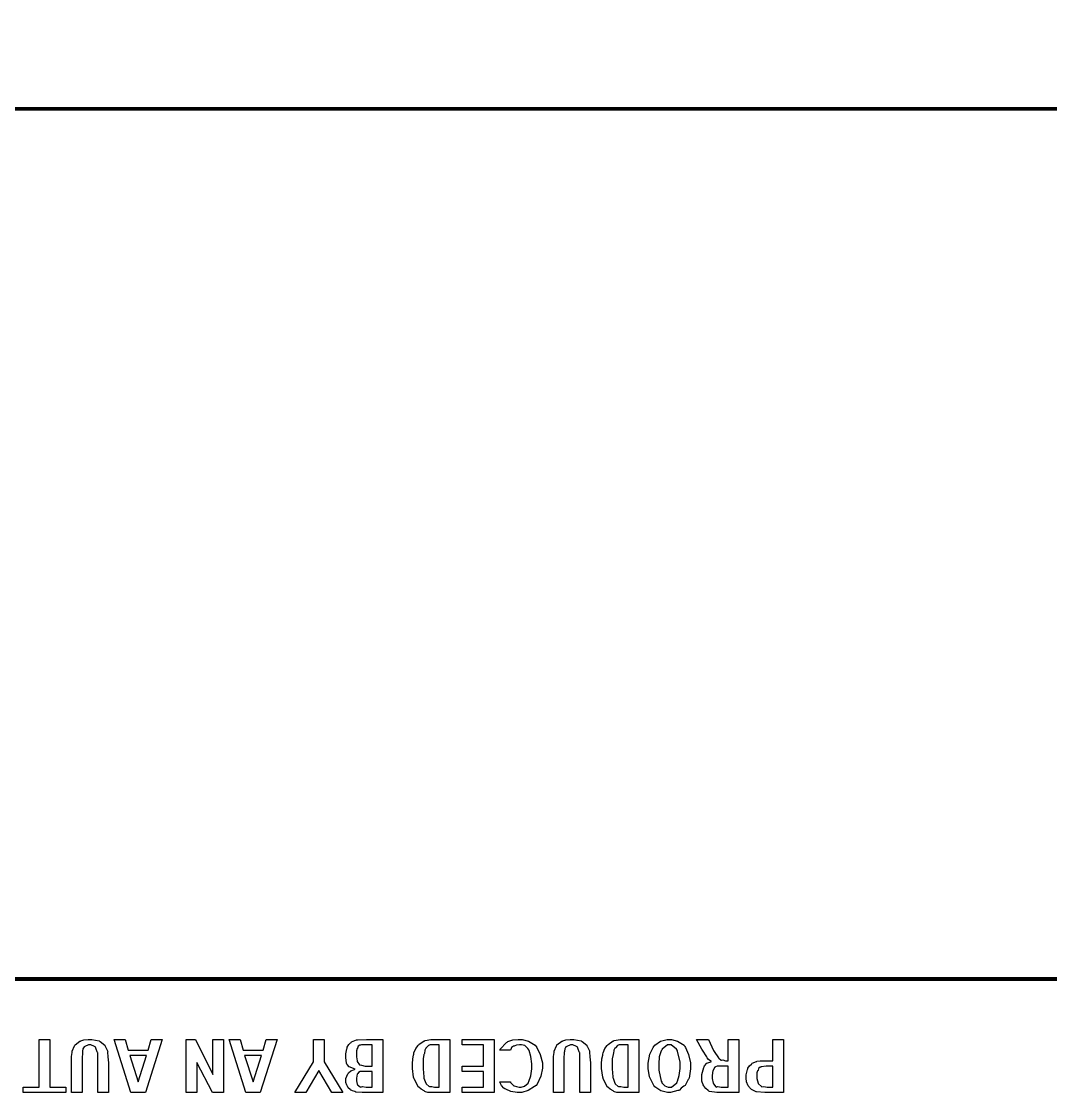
# Model space of a CAD drawing. Extents: x 0 to 11.7, y 0 to 16.5.
# Drawn here: x 6.033 to 8.725, y -0.002 to 2.801 of the extents above; entities that cross this region are included whole.
import ezdxf

# ---------------------------------------------------------------- set-up
doc = ezdxf.new("R2010")
doc.units = 0
doc.layers.get('0').update_dxf_attribs({"linetype": 'CONTINUOUS'})

msp = doc.modelspace()

# ---------------------------------------------------------------- linework, layer by layer
at = {"color": 0, "const_width": 0.01}
msp.add_lwpolyline([(11.4117, 0.295), (11.4117, 16.145), (0.3917, 16.145), (0.3917, 0.295), (11.4117, 0.295)], close=True, dxfattribs=at)
msp.add_lwpolyline([(0.3917, 2.5717), (11.4117, 2.5717)], dxfattribs=at)
at = {"color": 0}
for points in [[(6.1074, 0.1367), (6.1074, 0.0117), (6.149, 0.0117), (6.149, -0.0022), (6.0379, -0.0022), (6.0379, 0.0117), (6.0796, 0.0117), (6.0796, 0.1367), (6.1074, 0.1367)], [(6.2612, -0.0022), (6.2334, -0.0022), (6.2334, 0.0779), (6.2334, 0.084), (6.2327, 0.1017), (6.2325, 0.1026), (6.2312, 0.1047), (6.2286, 0.1117), (6.2269, 0.1164), (6.226, 0.1173), (6.2246, 0.1187), (6.2151, 0.1228), (6.2119, 0.1228), (6.2085, 0.1228), (6.199, 0.1184), (6.1982, 0.1176), (6.1969, 0.1171), (6.1939, 0.1125), (6.193, 0.1061), (6.1928, 0.1048), (6.1925, 0.1038), (6.1917, 0.0857), (6.1917, 0.0796), (6.1917, -0.0022), (6.164, -0.0022), (6.164, 0.0696), (6.164, 0.0752), (6.1644, 0.092), (6.1656, 0.1026), (6.1659, 0.1043), (6.1661, 0.1064), (6.1724, 0.1203), (6.1733, 0.1215), (6.1734, 0.1228), (6.1863, 0.1319), (6.1878, 0.1325), (6.1885, 0.1336), (6.1968, 0.1362), (6.2075, 0.1367), (6.211, 0.1367), (6.2177, 0.1367), (6.2362, 0.1329), (6.2377, 0.1321), (6.2389, 0.1317), (6.251, 0.1216), (6.2519, 0.1204), (6.2523, 0.1194), (6.2585, 0.1066), (6.2588, 0.1052), (6.2583, 0.1036), (6.2592, 0.0912), (6.2612, 0.0758), (6.2612, 0.0707), (6.2612, -0.0022)], [(6.2761, 0.1367), (6.3043, 0.1367), (6.3128, 0.1089), (6.3646, 0.1089), (6.3729, 0.1367), (6.4011, 0.1367), (6.3575, -0.0022), (6.3197, -0.0022), (6.2761, 0.1367)], [(6.5617, 0.1367), (6.5617, -0.0022), (6.5331, -0.0022), (6.4923, 0.0766), (6.4923, -0.0022), (6.4645, -0.0022), (6.4645, 0.1367), (6.4886, 0.1367), (6.534, 0.0451), (6.534, 0.1367), (6.5617, 0.1367)], [(6.5767, 0.1367), (6.6049, 0.1367), (6.6133, 0.1089), (6.6652, 0.1089), (6.6734, 0.1367), (6.7017, 0.1367), (6.658, -0.0022), (6.6203, -0.0022), (6.5767, 0.1367)], [(6.8249, 0.1367), (6.8249, 0.0783), (6.8735, -0.0022), (6.8455, -0.0022), (6.8113, 0.0553), (6.7767, -0.0022), (6.7485, -0.0022), (6.7972, 0.0785), (6.7972, 0.1367), (6.8249, 0.1367)], [(6.9787, -0.0022), (6.9295, -0.0022), (6.924, -0.0022), (6.9088, -0.0011), (6.9076, -0.0009), (6.9056, 0.0002), (6.8993, 0.0027), (6.8957, 0.0039), (6.8948, 0.0045), (6.8929, 0.0057), (6.888, 0.0103), (6.8861, 0.0144), (6.8854, 0.0156), (6.8844, 0.0175), (6.882, 0.024), (6.8815, 0.0291), (6.8815, 0.0308), (6.8815, 0.035), (6.8872, 0.0464), (6.8882, 0.0477), (6.8888, 0.0494), (6.8951, 0.0551), (6.9042, 0.0585), (6.906, 0.0592), (6.9021, 0.0605), (6.89, 0.0655), (6.885, 0.0709), (6.8846, 0.0724), (6.8838, 0.0747), (6.8815, 0.0895), (6.8815, 0.0943), (6.8815, 0.0992), (6.8846, 0.1123), (6.8852, 0.1139), (6.8855, 0.1162), (6.8892, 0.1234), (6.8943, 0.1279), (6.8954, 0.1289), (6.8965, 0.1304), (6.9095, 0.1354), (6.911, 0.1356), (6.9119, 0.1359), (6.9355, 0.1367), (6.9392, 0.1367), (6.9787, 0.1367), (6.9787, -0.0022)], [(6.951, 0.0672), (6.951, 0.1228), (6.9327, 0.1228), (6.9303, 0.1228), (6.9229, 0.1225), (6.9198, 0.1217), (6.9193, 0.1215), (6.9179, 0.1214), (6.914, 0.1188), (6.9125, 0.1143), (6.9121, 0.1132), (6.9114, 0.113), (6.9097, 0.1068), (6.9093, 0.0985), (6.9093, 0.0956), (6.9093, 0.0917), (6.9111, 0.0809), (6.9115, 0.0798), (6.9117, 0.0788), (6.9171, 0.0707), (6.9177, 0.0703), (6.9177, 0.0703), (6.923, 0.0694), (6.9321, 0.0672), (6.9351, 0.0672), (6.951, 0.0672)], [(7.1533, -0.0022), (7.1105, -0.0022), (7.1069, -0.0022), (7.0961, -0.0016), (7.0897, -0.0001), (7.0884, 0.0004), (7.0863, 0.002), (7.0784, 0.0069), (7.0722, 0.0117), (7.071, 0.0132), (7.0697, 0.0157), (7.0606, 0.0335), (7.0599, 0.0358), (7.059, 0.0383), (7.056, 0.061), (7.056, 0.0685), (7.056, 0.0729), (7.057, 0.086), (7.059, 0.096), (7.0595, 0.098), (7.0599, 0.1015), (7.0645, 0.1132), (7.0708, 0.121), (7.0721, 0.1226), (7.073, 0.1238), (7.0867, 0.133), (7.0884, 0.1336), (7.0893, 0.1344), (7.1043, 0.1367), (7.1092, 0.1367), (7.1533, 0.1367), (7.1533, -0.0022)], [(7.1255, 0.0117), (7.1255, 0.1228), (7.1107, 0.1228), (7.1086, 0.1228), (7.1021, 0.1225), (7.0996, 0.1215), (7.099, 0.1213), (7.0981, 0.121), (7.0922, 0.1151), (7.0918, 0.1143), (7.0909, 0.1142), (7.0884, 0.1088), (7.0871, 0.0999), (7.0866, 0.098), (7.0859, 0.0971), (7.0842, 0.086), (7.0838, 0.0719), (7.0838, 0.0672), (7.0838, 0.0598), (7.0854, 0.0392), (7.0858, 0.0375), (7.0859, 0.0359), (7.0908, 0.0222), (7.0914, 0.0212), (7.0914, 0.0206), (7.0996, 0.0136), (7.1005, 0.0132), (7.101, 0.0139), (7.1063, 0.0136), (7.114, 0.0117), (7.1166, 0.0117), (7.1255, 0.0117)], [(7.2697, 0.1367), (7.2697, -0.0022), (7.1864, -0.0022), (7.1864, 0.0117), (7.2419, 0.0117), (7.2419, 0.0533), (7.1864, 0.0533), (7.1864, 0.0672), (7.2419, 0.0672), (7.2419, 0.1228), (7.1864, 0.1228), (7.1864, 0.1367), (7.2697, 0.1367)], [(7.3124, 0.1089), (7.2846, 0.1089), (7.2856, 0.1113), (7.3015, 0.1288), (7.3037, 0.1299), (7.3056, 0.1316), (7.3183, 0.1359), (7.3328, 0.1367), (7.3376, 0.1367), (7.343, 0.1367), (7.3594, 0.1321), (7.3767, 0.1215), (7.3794, 0.1184), (7.3812, 0.1158), (7.3902, 0.0974), (7.3957, 0.0756), (7.3957, 0.0683), (7.3957, 0.0613), (7.3917, 0.0403), (7.382, 0.0195), (7.3792, 0.0164), (7.3755, 0.0141), (7.3588, 0.0036), (7.3416, -0.0022), (7.3358, -0.0022), (7.3302, -0.0022), (7.3134, 0.0004), (7.3001, 0.0063), (7.2976, 0.008), (7.2951, 0.0093), (7.2885, 0.0159), (7.2854, 0.0237), (7.2846, 0.0256), (7.3124, 0.0256), (7.3128, 0.0245), (7.3202, 0.016), (7.3213, 0.0154), (7.3217, 0.0156), (7.3277, 0.0139), (7.3353, 0.0117), (7.3378, 0.0117), (7.3405, 0.0117), (7.3486, 0.0149), (7.3583, 0.0225), (7.3597, 0.0247), (7.3606, 0.0269), (7.3652, 0.0416), (7.3679, 0.06), (7.3679, 0.0661), (7.3679, 0.0728), (7.366, 0.0925), (7.3613, 0.1076), (7.3599, 0.1098), (7.3581, 0.113), (7.3498, 0.1211), (7.3415, 0.1228), (7.3387, 0.1228), (7.3361, 0.1228), (7.3283, 0.122), (7.3235, 0.1201), (7.3224, 0.1195), (7.3205, 0.1192), (7.3152, 0.1156), (7.3129, 0.1101), (7.3124, 0.1089)], [(7.5217, -0.0022), (7.494, -0.0022), (7.494, 0.0779), (7.494, 0.084), (7.4933, 0.1017), (7.4931, 0.1026), (7.4918, 0.1047), (7.4892, 0.1117), (7.4875, 0.1164), (7.4866, 0.1173), (7.4852, 0.1187), (7.4757, 0.1228), (7.4725, 0.1228), (7.4691, 0.1228), (7.4596, 0.1184), (7.4588, 0.1176), (7.4575, 0.1171), (7.4544, 0.1125), (7.4536, 0.1061), (7.4534, 0.1048), (7.4531, 0.1038), (7.4523, 0.0857), (7.4523, 0.0796), (7.4523, -0.0022), (7.4245, -0.0022), (7.4245, 0.0696), (7.4245, 0.0752), (7.425, 0.092), (7.4262, 0.1026), (7.4265, 0.1043), (7.4267, 0.1064), (7.433, 0.1203), (7.4339, 0.1215), (7.434, 0.1228), (7.4469, 0.1319), (7.4484, 0.1325), (7.4491, 0.1336), (7.4574, 0.1362), (7.4681, 0.1367), (7.4716, 0.1367), (7.4783, 0.1367), (7.4968, 0.1329), (7.4983, 0.1321), (7.4995, 0.1317), (7.5116, 0.1216), (7.5124, 0.1204), (7.5129, 0.1194), (7.5191, 0.1066), (7.5194, 0.1052), (7.5188, 0.1036), (7.5198, 0.0912), (7.5217, 0.0758), (7.5217, 0.0707), (7.5217, -0.0022)], [(7.6478, -0.0022), (7.605, -0.0022), (7.6015, -0.0022), (7.5907, -0.0016), (7.5842, -0.0001), (7.5829, 0.0004), (7.5808, 0.002), (7.5729, 0.0069), (7.5667, 0.0117), (7.5655, 0.0132), (7.5642, 0.0157), (7.5551, 0.0335), (7.5545, 0.0358), (7.5535, 0.0383), (7.5506, 0.061), (7.5506, 0.0685), (7.5506, 0.0729), (7.5515, 0.086), (7.5535, 0.096), (7.554, 0.098), (7.5545, 0.1015), (7.559, 0.1132), (7.5653, 0.121), (7.5666, 0.1226), (7.5675, 0.1238), (7.5812, 0.133), (7.5829, 0.1336), (7.5838, 0.1344), (7.5988, 0.1367), (7.6037, 0.1367), (7.6478, 0.1367), (7.6478, -0.0022)], [(7.62, 0.0117), (7.62, 0.1228), (7.6052, 0.1228), (7.6031, 0.1228), (7.5966, 0.1225), (7.5941, 0.1215), (7.5935, 0.1213), (7.5926, 0.121), (7.5868, 0.1151), (7.5864, 0.1143), (7.5854, 0.1142), (7.5829, 0.1088), (7.5816, 0.0999), (7.5812, 0.098), (7.5805, 0.0971), (7.5787, 0.086), (7.5784, 0.0719), (7.5784, 0.0672), (7.5784, 0.0598), (7.58, 0.0392), (7.5803, 0.0375), (7.5805, 0.0359), (7.5854, 0.0222), (7.5859, 0.0212), (7.5859, 0.0206), (7.5941, 0.0136), (7.5951, 0.0132), (7.5955, 0.0139), (7.6008, 0.0136), (7.6086, 0.0117), (7.6111, 0.0117), (7.62, 0.0117)], [(7.7836, 0.0681), (7.7836, 0.0595), (7.7793, 0.0359), (7.7784, 0.0336), (7.7771, 0.0324), (7.7689, 0.0167), (7.7678, 0.0154), (7.7657, 0.0149), (7.7592, 0.0094), (7.7542, 0.0037), (7.7528, 0.003), (7.7502, 0.0029), (7.7401, 0.0002), (7.7313, -0.0022), (7.7283, -0.0022), (7.7226, -0.0022), (7.7055, 0.0024), (7.6903, 0.0132), (7.6877, 0.0162), (7.6851, 0.0201), (7.6762, 0.0394), (7.6725, 0.0604), (7.6725, 0.0674), (7.6725, 0.0751), (7.6764, 0.0982), (7.6852, 0.1154), (7.6877, 0.1184), (7.6901, 0.1219), (7.7051, 0.1327), (7.7222, 0.1367), (7.7279, 0.1367), (7.7332, 0.1367), (7.7492, 0.1321), (7.7662, 0.1215), (7.7687, 0.1184), (7.7701, 0.1158), (7.7783, 0.0973), (7.7836, 0.0754), (7.7836, 0.0681)], [(7.7559, 0.067), (7.7559, 0.0774), (7.7493, 0.1063), (7.748, 0.1087), (7.7462, 0.1111), (7.7326, 0.1228), (7.7281, 0.1228), (7.7231, 0.1228), (7.7094, 0.1112), (7.7081, 0.1089), (7.7062, 0.1066), (7.7013, 0.0913), (7.7003, 0.0728), (7.7003, 0.0666), (7.7003, 0.0563), (7.7066, 0.0276), (7.7079, 0.0253), (7.7086, 0.0231), (7.7158, 0.0151), (7.725, 0.0117), (7.7281, 0.0117), (7.7331, 0.0117), (7.747, 0.0233), (7.7483, 0.0256), (7.749, 0.0278), (7.7532, 0.0428), (7.7559, 0.061), (7.7559, 0.067)], [(7.9097, 0.1367), (7.9097, -0.0022), (7.8591, -0.0022), (7.8522, -0.0022), (7.833, 0.001), (7.8315, 0.0017), (7.8297, 0.0032), (7.8231, 0.0084), (7.8185, 0.0139), (7.8177, 0.0156), (7.8163, 0.0181), (7.8131, 0.0276), (7.8124, 0.0359), (7.8124, 0.0386), (7.8124, 0.0453), (7.8179, 0.0637), (7.819, 0.0655), (7.8195, 0.0674), (7.8263, 0.0744), (7.8363, 0.0785), (7.8385, 0.0789), (7.8363, 0.08), (7.8303, 0.0845), (7.8271, 0.089), (7.8263, 0.09), (7.8255, 0.0914), (7.8145, 0.1086), (7.8131, 0.1111), (7.7986, 0.1367), (7.83, 0.1367), (7.8433, 0.1076), (7.8447, 0.1051), (7.8561, 0.0889), (7.8567, 0.0883), (7.8571, 0.0882), (7.8634, 0.0829), (7.8641, 0.0826), (7.8641, 0.0826), (7.868, 0.0831), (7.8745, 0.0811), (7.8767, 0.0811), (7.8819, 0.0811), (7.8819, 0.1367), (7.9097, 0.1367)], [(8.0261, 0.1367), (8.0261, -0.0022), (7.9851, -0.0022), (7.9774, -0.0022), (7.9557, -0.0006), (7.9545, -0.0003), (7.9517, 0.0012), (7.9431, 0.0061), (7.9375, 0.0113), (7.9363, 0.013), (7.9344, 0.0157), (7.9298, 0.0261), (7.9289, 0.0358), (7.9289, 0.039), (7.9289, 0.0442), (7.9323, 0.0582), (7.933, 0.0596), (7.9334, 0.0617), (7.9372, 0.0681), (7.9424, 0.0721), (7.9434, 0.0729), (7.9444, 0.0744), (7.9554, 0.0789), (7.9564, 0.0792), (7.9568, 0.0796), (7.9656, 0.0809), (7.978, 0.0811), (7.982, 0.0811), (7.9983, 0.0811), (7.9983, 0.1367), (8.0261, 0.1367)], [(6.3165, 0.095), (6.3386, 0.0256), (6.3605, 0.095), (6.3165, 0.095)], [(6.617, 0.095), (6.6392, 0.0256), (6.6611, 0.095), (6.617, 0.095)], [(7.8819, 0.0672), (7.8667, 0.0672), (7.8633, 0.0672), (7.853, 0.0666), (7.8487, 0.065), (7.848, 0.0646), (7.8468, 0.0644), (7.8427, 0.0564), (7.8424, 0.0553), (7.8418, 0.0552), (7.8405, 0.0494), (7.8402, 0.0414), (7.8402, 0.0388), (7.8402, 0.0343), (7.8426, 0.0221), (7.843, 0.021), (7.8433, 0.0203), (7.8498, 0.0126), (7.8506, 0.0123), (7.8506, 0.0123), (7.8545, 0.0135), (7.863, 0.0117), (7.8658, 0.0117), (7.8819, 0.0117), (7.8819, 0.0672)], [(7.9983, 0.0117), (7.9983, 0.0672), (7.9853, 0.0672), (7.9807, 0.0672), (7.9676, 0.0647), (7.9668, 0.0642), (7.9654, 0.064), (7.9614, 0.0607), (7.9599, 0.0557), (7.9595, 0.0546), (7.9588, 0.0546), (7.957, 0.049), (7.9566, 0.0417), (7.9566, 0.0392), (7.9566, 0.0348), (7.9599, 0.0228), (7.9606, 0.0216), (7.9609, 0.0208), (7.969, 0.0133), (7.9699, 0.013), (7.9699, 0.013), (7.9747, 0.0136), (7.9838, 0.0117), (7.9868, 0.0117), (7.9983, 0.0117)], [(6.951, 0.0117), (6.951, 0.0533), (6.9368, 0.0533), (6.9339, 0.0533), (6.925, 0.0532), (6.9218, 0.0528), (6.9212, 0.0527), (6.9196, 0.0526), (6.9148, 0.0507), (6.9131, 0.0473), (6.9125, 0.0464), (6.9117, 0.0461), (6.9093, 0.0358), (6.9093, 0.0323), (6.9093, 0.0289), (6.9117, 0.0195), (6.9121, 0.0186), (6.9123, 0.0183), (6.9193, 0.0125), (6.9201, 0.0123), (6.9201, 0.0123), (6.9251, 0.0135), (6.9352, 0.0117), (6.9386, 0.0117), (6.951, 0.0117)]]:
    msp.add_lwpolyline(points, close=True, dxfattribs=at)

doc.saveas('drawing.dxf')
